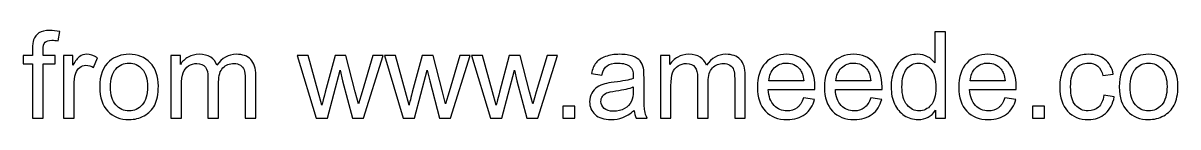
# Model space of a CAD drawing. Header units: millimetres. Extents: x -1378 to 3334, y -1176 to 661.
# Drawn here: x 1414 to 2381, y -1176 to -1101 of the extents above; entities that cross this region are included whole.
import ezdxf

# ---------------------------------------------------------------- set-up
doc = ezdxf.new("R2010")
doc.units = ezdxf.units.MM
doc.header["$MEASUREMENT"] = 0
doc.layers.add('Layer 1', color=7, linetype='Continuous')

msp = doc.modelspace()

# ---------------------------------------------------------------- linework, layer by layer
at = {"layer": 'Layer 1', "color": 250}
for points, knots in [([(1421.8779, -1174.6824), (1421.8779, -1174.6824), (1421.8779, -1129.0932), (1421.8779, -1129.0932), (1421.8779, -1129.0932), (1421.8779, -1129.0932), (1413.9933, -1129.0932), (1413.9933, -1129.0932), (1413.9933, -1129.0932), (1413.9933, -1129.0932), (1413.9933, -1122.2195), (1413.9933, -1122.2195), (1413.9933, -1122.2195), (1413.9933, -1122.2195), (1421.8779, -1122.2195), (1421.8779, -1122.2195), (1421.8779, -1122.2195), (1421.8779, -1122.2195), (1421.8779, -1116.6598), (1421.8779, -1116.6598), (1421.8779, -1116.6598), (1421.8779, -1113.1387), (1422.1811, -1110.5274), (1422.8045, -1108.8258), (1422.8045, -1108.8258), (1423.6637, -1106.5345), (1425.1463, -1104.6645), (1427.3027, -1103.2324), (1427.3027, -1103.2324), (1429.4424, -1101.8004), (1432.458, -1101.0928), (1436.333, -1101.0928), (1436.333, -1101.0928), (1438.8432, -1101.0928), (1441.6062, -1101.3961), (1444.6387, -1101.9857), (1444.6387, -1101.9857), (1444.6387, -1101.9857), (1443.3078, -1109.7692), (1443.3078, -1109.7692), (1443.3078, -1109.7692), (1441.4546, -1109.4491), (1439.7193, -1109.2807), (1438.0682, -1109.2807), (1438.0682, -1109.2807), (1435.3727, -1109.2807), (1433.4689, -1109.8535), (1432.3401, -1110.9991), (1432.3401, -1110.9991), (1431.2282, -1112.1447), (1430.6722, -1114.2844), (1430.6722, -1117.418), (1430.6722, -1117.418), (1430.6722, -1117.418), (1430.6722, -1122.2195), (1430.6722, -1122.2195), (1430.6722, -1122.2195), (1430.6722, -1122.2195), (1440.8818, -1122.2195), (1440.8818, -1122.2195), (1440.8818, -1122.2195), (1440.8818, -1122.2195), (1440.8818, -1129.0932), (1440.8818, -1129.0932), (1440.8818, -1129.0932), (1440.8818, -1129.0932), (1430.7733, -1129.0932), (1430.7733, -1129.0932), (1430.7733, -1129.0932), (1430.7733, -1129.0932), (1430.7733, -1174.6824), (1430.7733, -1174.6824), (1430.7733, -1174.6824), (1430.7733, -1174.6824), (1421.8779, -1174.6824), (1421.8779, -1174.6824)], [0, 0, 0, 0, 0.05, 0.05, 0.05, 0.05, 0.1, 0.1, 0.1, 0.1, 0.15, 0.15, 0.15, 0.15, 0.2, 0.2, 0.2, 0.2, 0.25, 0.25, 0.25, 0.25, 0.3, 0.3, 0.3, 0.3, 0.35, 0.35, 0.35, 0.35, 0.4, 0.4, 0.4, 0.4, 0.45, 0.45, 0.45, 0.45, 0.5, 0.5, 0.5, 0.5, 0.55, 0.55, 0.55, 0.55, 0.6, 0.6, 0.6, 0.6, 0.65, 0.65, 0.65, 0.65, 0.7, 0.7, 0.7, 0.7, 0.75, 0.75, 0.75, 0.75, 0.8, 0.8, 0.8, 0.8, 0.85, 0.85, 0.85, 0.85, 0.9, 0.9, 0.9, 0.9, 1, 1, 1, 1]), ([(2178.2435, -1174.6824), (2178.2435, -1174.6824), (2178.2435, -1168.0277), (2178.2435, -1168.0277), (2178.2435, -1168.0277), (2174.9246, -1173.1998), (2170.0388, -1175.7943), (2163.5863, -1175.7943), (2163.5863, -1175.7943), (2159.4081, -1175.7943), (2155.5669, -1174.6487), (2152.0795, -1172.3406), (2152.0795, -1172.3406), (2148.5752, -1170.0494), (2145.8628, -1166.8315), (2143.9253, -1162.7207), (2143.9253, -1162.7207), (2142.0047, -1158.5931), (2141.0444, -1153.859), (2141.0444, -1148.5015), (2141.0444, -1148.5015), (2141.0444, -1143.2788), (2141.9205, -1138.5447), (2143.6557, -1134.2823), (2143.6557, -1134.2823), (2145.4079, -1130.0367), (2148.0192, -1126.7683), (2151.5066, -1124.5107), (2151.5066, -1124.5107), (2154.9772, -1122.2363), (2158.8858, -1121.1076), (2163.1819, -1121.1076), (2163.1819, -1121.1076), (2166.3492, -1121.1076), (2169.1628, -1121.7815), (2171.6225, -1123.1124), (2171.6225, -1123.1124), (2174.0822, -1124.4434), (2176.0871, -1126.1955), (2177.637, -1128.3351), (2177.637, -1128.3351), (2177.637, -1128.3351), (2177.637, -1102.3058), (2177.637, -1102.3058), (2177.637, -1102.3058), (2177.637, -1102.3058), (2186.5325, -1102.3058), (2186.5325, -1102.3058), (2186.5325, -1102.3058), (2186.5325, -1102.3058), (2186.5325, -1174.6824), (2186.5325, -1174.6824), (2186.5325, -1174.6824), (2186.5325, -1174.6824), (2178.2435, -1174.6824), (2178.2435, -1174.6824)], [0, 0, 0, 0, 0.06666667, 0.06666667, 0.06666667, 0.06666667, 0.13333333, 0.13333333, 0.13333333, 0.13333333, 0.2, 0.2, 0.2, 0.2, 0.26666667, 0.26666667, 0.26666667, 0.26666667, 0.33333333, 0.33333333, 0.33333333, 0.33333333, 0.4, 0.4, 0.4, 0.4, 0.46666667, 0.46666667, 0.46666667, 0.46666667, 0.53333333, 0.53333333, 0.53333333, 0.53333333, 0.6, 0.6, 0.6, 0.6, 0.66666667, 0.66666667, 0.66666667, 0.66666667, 0.73333333, 0.73333333, 0.73333333, 0.73333333, 0.8, 0.8, 0.8, 0.8, 0.86666667, 0.86666667, 0.86666667, 0.86666667, 1, 1, 1, 1]), ([(1447.7387, -1174.6824), (1447.7387, -1174.6824), (1447.7387, -1122.2195), (1447.7387, -1122.2195), (1447.7387, -1122.2195), (1447.7387, -1122.2195), (1455.7244, -1122.2195), (1455.7244, -1122.2195), (1455.7244, -1122.2195), (1455.7244, -1122.2195), (1455.7244, -1130.2557), (1455.7244, -1130.2557), (1455.7244, -1130.2557), (1457.7629, -1126.5324), (1459.6498, -1124.0727), (1461.3851, -1122.8934), (1461.3851, -1122.8934), (1463.1204, -1121.6972), (1465.0242, -1121.1076), (1467.0964, -1121.1076), (1467.0964, -1121.1076), (1470.0952, -1121.1076), (1473.1446, -1122.051), (1476.2446, -1123.9211), (1476.2446, -1123.9211), (1476.2446, -1123.9211), (1473.0772, -1132.1258), (1473.0772, -1132.1258), (1473.0772, -1132.1258), (1470.9208, -1130.9128), (1468.7643, -1130.3063), (1466.6078, -1130.3063), (1466.6078, -1130.3063), (1464.6704, -1130.3063), (1462.9351, -1130.8959), (1461.402, -1132.0584), (1461.402, -1132.0584), (1459.8689, -1133.2209), (1458.7738, -1134.8382), (1458.1167, -1136.9105), (1458.1167, -1136.9105), (1457.1227, -1140.0609), (1456.6341, -1143.5146), (1456.6341, -1147.2716), (1456.6341, -1147.2716), (1456.6341, -1147.2716), (1456.6341, -1174.6824), (1456.6341, -1174.6824), (1456.6341, -1174.6824), (1456.6341, -1174.6824), (1447.7387, -1174.6824), (1447.7387, -1174.6824)], [0, 0, 0, 0, 0.07142857, 0.07142857, 0.07142857, 0.07142857, 0.14285714, 0.14285714, 0.14285714, 0.14285714, 0.21428571, 0.21428571, 0.21428571, 0.21428571, 0.28571429, 0.28571429, 0.28571429, 0.28571429, 0.35714286, 0.35714286, 0.35714286, 0.35714286, 0.42857143, 0.42857143, 0.42857143, 0.42857143, 0.5, 0.5, 0.5, 0.5, 0.57142857, 0.57142857, 0.57142857, 0.57142857, 0.64285714, 0.64285714, 0.64285714, 0.64285714, 0.71428571, 0.71428571, 0.71428571, 0.71428571, 0.78571429, 0.78571429, 0.78571429, 0.78571429, 0.85714286, 0.85714286, 0.85714286, 0.85714286, 1, 1, 1, 1]), ([(1478.1652, -1148.4509), (1478.1652, -1138.7637), (1480.8608, -1131.5867), (1486.2688, -1126.9199), (1486.2688, -1126.9199), (1490.7671, -1123.045), (1496.2762, -1121.1076), (1502.7624, -1121.1076), (1502.7624, -1121.1076), (1509.9563, -1121.1076), (1515.8529, -1123.4662), (1520.4354, -1128.1835), (1520.4354, -1128.1835), (1525.0011, -1132.8839), (1527.2923, -1139.4039), (1527.2923, -1147.7097), (1527.2923, -1147.7097), (1527.2923, -1154.4486), (1526.2815, -1159.7387), (1524.2598, -1163.5968), (1524.2598, -1163.5968), (1522.2381, -1167.4549), (1519.2898, -1170.4537), (1515.4149, -1172.5933), (1515.4149, -1172.5933), (1511.5568, -1174.7329), (1507.3281, -1175.7943), (1502.7624, -1175.7943), (1502.7624, -1175.7943), (1495.417, -1175.7943), (1489.4867, -1173.4525), (1484.9547, -1168.7521), (1484.9547, -1168.7521), (1480.4227, -1164.0517), (1478.1652, -1157.279), (1478.1652, -1148.4509)], [0, 0, 0, 0, 0.1, 0.1, 0.1, 0.1, 0.2, 0.2, 0.2, 0.2, 0.3, 0.3, 0.3, 0.3, 0.4, 0.4, 0.4, 0.4, 0.5, 0.5, 0.5, 0.5, 0.6, 0.6, 0.6, 0.6, 0.7, 0.7, 0.7, 0.7, 0.8, 0.8, 0.8, 0.8, 1, 1, 1, 1]), ([(1537.7209, -1174.6824), (1537.7209, -1174.6824), (1537.7209, -1122.2195), (1537.7209, -1122.2195), (1537.7209, -1122.2195), (1537.7209, -1122.2195), (1545.7066, -1122.2195), (1545.7066, -1122.2195), (1545.7066, -1122.2195), (1545.7066, -1122.2195), (1545.7066, -1129.6324), (1545.7066, -1129.6324), (1545.7066, -1129.6324), (1547.3408, -1127.0716), (1549.5309, -1124.9993), (1552.2602, -1123.4494), (1552.2602, -1123.4494), (1554.9895, -1121.8825), (1558.0894, -1121.1076), (1561.5768, -1121.1076), (1561.5768, -1121.1076), (1565.4518, -1121.1076), (1568.6359, -1121.9162), (1571.1125, -1123.5167), (1571.1125, -1123.5167), (1573.5891, -1125.1341), (1575.3412, -1127.3748), (1576.352, -1130.2726), (1576.352, -1130.2726), (1580.5302, -1124.1569), (1585.9382, -1121.1076), (1592.6098, -1121.1076), (1592.6098, -1121.1076), (1597.8325, -1121.1076), (1601.8591, -1122.5396), (1604.6557, -1125.4205), (1604.6557, -1125.4205), (1607.4693, -1128.3014), (1608.8844, -1132.7323), (1608.8844, -1138.7131), (1608.8844, -1138.7131), (1608.8844, -1138.7131), (1608.8844, -1174.6824), (1608.8844, -1174.6824), (1608.8844, -1174.6824), (1608.8844, -1174.6824), (1599.989, -1174.6824), (1599.989, -1174.6824), (1599.989, -1174.6824), (1599.989, -1174.6824), (1599.989, -1141.6614), (1599.989, -1141.6614), (1599.989, -1141.6614), (1599.989, -1138.1235), (1599.6857, -1135.5627), (1599.1129, -1133.9958), (1599.1129, -1133.9958), (1598.5401, -1132.429), (1597.4956, -1131.1823), (1595.9625, -1130.222), (1595.9625, -1130.222), (1594.4462, -1129.2617), (1592.6604, -1128.79), (1590.6218, -1128.79), (1590.6218, -1128.79), (1586.9154, -1128.79), (1583.8492, -1130.0199), (1581.4063, -1132.4627), (1581.4063, -1132.4627), (1578.9634, -1134.9225), (1577.7504, -1138.8479), (1577.7504, -1144.2391), (1577.7504, -1144.2391), (1577.7504, -1144.2391), (1577.7504, -1174.6824), (1577.7504, -1174.6824), (1577.7504, -1174.6824), (1577.7504, -1174.6824), (1568.8549, -1174.6824), (1568.8549, -1174.6824), (1568.8549, -1174.6824), (1568.8549, -1174.6824), (1568.8549, -1140.6337), (1568.8549, -1140.6337), (1568.8549, -1140.6337), (1568.8549, -1136.6914), (1568.1305, -1133.7263), (1566.6816, -1131.7551), (1566.6816, -1131.7551), (1565.2327, -1129.784), (1562.8573, -1128.79), (1559.572, -1128.79), (1559.572, -1128.79), (1557.0786, -1128.79), (1554.7705, -1129.447), (1552.6477, -1130.7611), (1552.6477, -1130.7611), (1550.5249, -1132.0752), (1548.9918, -1133.9958), (1548.0315, -1136.5398), (1548.0315, -1136.5398), (1547.0881, -1139.0669), (1546.6163, -1142.7228), (1546.6163, -1147.4906), (1546.6163, -1147.4906), (1546.6163, -1147.4906), (1546.6163, -1174.6824), (1546.6163, -1174.6824), (1546.6163, -1174.6824), (1546.6163, -1174.6824), (1537.7209, -1174.6824), (1537.7209, -1174.6824)], [0, 0, 0, 0, 0.03448276, 0.03448276, 0.03448276, 0.03448276, 0.06896552, 0.06896552, 0.06896552, 0.06896552, 0.10344828, 0.10344828, 0.10344828, 0.10344828, 0.13793103, 0.13793103, 0.13793103, 0.13793103, 0.17241379, 0.17241379, 0.17241379, 0.17241379, 0.20689655, 0.20689655, 0.20689655, 0.20689655, 0.24137931, 0.24137931, 0.24137931, 0.24137931, 0.27586207, 0.27586207, 0.27586207, 0.27586207, 0.31034483, 0.31034483, 0.31034483, 0.31034483, 0.34482759, 0.34482759, 0.34482759, 0.34482759, 0.37931034, 0.37931034, 0.37931034, 0.37931034, 0.4137931, 0.4137931, 0.4137931, 0.4137931, 0.44827586, 0.44827586, 0.44827586, 0.44827586, 0.48275862, 0.48275862, 0.48275862, 0.48275862, 0.51724138, 0.51724138, 0.51724138, 0.51724138, 0.55172414, 0.55172414, 0.55172414, 0.55172414, 0.5862069, 0.5862069, 0.5862069, 0.5862069, 0.62068966, 0.62068966, 0.62068966, 0.62068966, 0.65517241, 0.65517241, 0.65517241, 0.65517241, 0.68965517, 0.68965517, 0.68965517, 0.68965517, 0.72413793, 0.72413793, 0.72413793, 0.72413793, 0.75862069, 0.75862069, 0.75862069, 0.75862069, 0.79310345, 0.79310345, 0.79310345, 0.79310345, 0.82758621, 0.82758621, 0.82758621, 0.82758621, 0.86206897, 0.86206897, 0.86206897, 0.86206897, 0.89655172, 0.89655172, 0.89655172, 0.89655172, 0.93103448, 0.93103448, 0.93103448, 0.93103448, 1, 1, 1, 1]), ([(1925.7847, -1168.1119), (1922.4826, -1170.9254), (1919.2984, -1172.8966), (1916.249, -1174.059), (1916.249, -1174.059), (1913.1996, -1175.2215), (1909.9312, -1175.7943), (1906.427, -1175.7943), (1906.427, -1175.7943), (1900.6651, -1175.7943), (1896.2343, -1174.396), (1893.1343, -1171.5825), (1893.1343, -1171.5825), (1890.0344, -1168.7858), (1888.4844, -1165.1973), (1888.4844, -1160.8338), (1888.4844, -1160.8338), (1888.4844, -1158.273), (1889.0741, -1155.9312), (1890.2366, -1153.8084), (1890.2366, -1153.8084), (1891.4159, -1151.6857), (1892.949, -1150.0009), (1894.8359, -1148.7205), (1894.8359, -1148.7205), (1896.7397, -1147.4401), (1898.8625, -1146.4629), (1901.238, -1145.8059), (1901.238, -1145.8059), (1902.9901, -1145.351), (1905.6351, -1144.913), (1909.1562, -1144.475), (1909.1562, -1144.475), (1916.3333, -1143.6326), (1921.6402, -1142.6049), (1925.0265, -1141.4256), (1925.0265, -1141.4256), (1925.0602, -1140.2126), (1925.0771, -1139.4376), (1925.0771, -1139.1175), (1925.0771, -1139.1175), (1925.0771, -1135.5121), (1924.2347, -1132.9682), (1922.55, -1131.4856), (1922.55, -1131.4856), (1920.2756, -1129.4807), (1916.8892, -1128.4867), (1912.4078, -1128.4867), (1912.4078, -1128.4867), (1908.2128, -1128.4867), (1905.1129, -1129.228), (1903.1249, -1130.6938), (1903.1249, -1130.6938), (1901.12, -1132.1595), (1899.6543, -1134.754), (1898.694, -1138.4941), (1898.694, -1138.4941), (1898.694, -1138.4941), (1890.0007, -1137.2811), (1890.0007, -1137.2811), (1890.0007, -1137.2811), (1890.7925, -1133.5578), (1892.0898, -1130.5421), (1893.9093, -1128.2509), (1893.9093, -1128.2509), (1895.7288, -1125.9596), (1898.357, -1124.2075), (1901.7939, -1122.9608), (1901.7939, -1122.9608), (1905.2139, -1121.7309), (1909.2068, -1121.1076), (1913.7219, -1121.1076), (1913.7219, -1121.1076), (1918.2033, -1121.1076), (1921.8592, -1121.6298), (1924.6727, -1122.6912), (1924.6727, -1122.6912), (1927.4694, -1123.7526), (1929.5416, -1125.0667), (1930.8557, -1126.6672), (1930.8557, -1126.6672), (1932.1698, -1128.2677), (1933.0964, -1130.2894), (1933.6356, -1132.7323), (1933.6356, -1132.7323), (1933.922, -1134.2486), (1934.0736, -1136.9778), (1934.0736, -1140.9033), (1934.0736, -1140.9033), (1934.0736, -1140.9033), (1934.0736, -1152.6965), (1934.0736, -1152.6965), (1934.0736, -1152.6965), (1934.0736, -1160.9349), (1934.2589, -1166.1408), (1934.6296, -1168.3478), (1934.6296, -1168.3478), (1934.9834, -1170.5548), (1935.7246, -1172.6607), (1936.8029, -1174.6824), (1936.8029, -1174.6824), (1936.8029, -1174.6824), (1927.5031, -1174.6824), (1927.5031, -1174.6824), (1927.5031, -1174.6824), (1926.6102, -1172.8123), (1926.0374, -1170.6222), (1925.7847, -1168.1119)], [0, 0, 0, 0, 0.03571429, 0.03571429, 0.03571429, 0.03571429, 0.07142857, 0.07142857, 0.07142857, 0.07142857, 0.10714286, 0.10714286, 0.10714286, 0.10714286, 0.14285714, 0.14285714, 0.14285714, 0.14285714, 0.17857143, 0.17857143, 0.17857143, 0.17857143, 0.21428571, 0.21428571, 0.21428571, 0.21428571, 0.25, 0.25, 0.25, 0.25, 0.28571429, 0.28571429, 0.28571429, 0.28571429, 0.32142857, 0.32142857, 0.32142857, 0.32142857, 0.35714286, 0.35714286, 0.35714286, 0.35714286, 0.39285714, 0.39285714, 0.39285714, 0.39285714, 0.42857143, 0.42857143, 0.42857143, 0.42857143, 0.46428571, 0.46428571, 0.46428571, 0.46428571, 0.5, 0.5, 0.5, 0.5, 0.53571429, 0.53571429, 0.53571429, 0.53571429, 0.57142857, 0.57142857, 0.57142857, 0.57142857, 0.60714286, 0.60714286, 0.60714286, 0.60714286, 0.64285714, 0.64285714, 0.64285714, 0.64285714, 0.67857143, 0.67857143, 0.67857143, 0.67857143, 0.71428571, 0.71428571, 0.71428571, 0.71428571, 0.75, 0.75, 0.75, 0.75, 0.78571429, 0.78571429, 0.78571429, 0.78571429, 0.82142857, 0.82142857, 0.82142857, 0.82142857, 0.85714286, 0.85714286, 0.85714286, 0.85714286, 0.89285714, 0.89285714, 0.89285714, 0.89285714, 0.92857143, 0.92857143, 0.92857143, 0.92857143, 1, 1, 1, 1]), ([(1947.7369, -1174.6824), (1947.7369, -1174.6824), (1947.7369, -1122.2195), (1947.7369, -1122.2195), (1947.7369, -1122.2195), (1947.7369, -1122.2195), (1955.7226, -1122.2195), (1955.7226, -1122.2195), (1955.7226, -1122.2195), (1955.7226, -1122.2195), (1955.7226, -1129.6324), (1955.7226, -1129.6324), (1955.7226, -1129.6324), (1957.3568, -1127.0716), (1959.5469, -1124.9993), (1962.2762, -1123.4494), (1962.2762, -1123.4494), (1965.0055, -1121.8825), (1968.1054, -1121.1076), (1971.5928, -1121.1076), (1971.5928, -1121.1076), (1975.4678, -1121.1076), (1978.6519, -1121.9162), (1981.1285, -1123.5167), (1981.1285, -1123.5167), (1983.6051, -1125.1341), (1985.3572, -1127.3748), (1986.368, -1130.2726), (1986.368, -1130.2726), (1990.5462, -1124.1569), (1995.9542, -1121.1076), (2002.6258, -1121.1076), (2002.6258, -1121.1076), (2007.8485, -1121.1076), (2011.8751, -1122.5396), (2014.6717, -1125.4205), (2014.6717, -1125.4205), (2017.4853, -1128.3014), (2018.9004, -1132.7323), (2018.9004, -1138.7131), (2018.9004, -1138.7131), (2018.9004, -1138.7131), (2018.9004, -1174.6824), (2018.9004, -1174.6824), (2018.9004, -1174.6824), (2018.9004, -1174.6824), (2010.005, -1174.6824), (2010.005, -1174.6824), (2010.005, -1174.6824), (2010.005, -1174.6824), (2010.005, -1141.6614), (2010.005, -1141.6614), (2010.005, -1141.6614), (2010.005, -1138.1235), (2009.7017, -1135.5627), (2009.1289, -1133.9958), (2009.1289, -1133.9958), (2008.5561, -1132.429), (2007.5116, -1131.1823), (2005.9785, -1130.222), (2005.9785, -1130.222), (2004.4622, -1129.2617), (2002.6764, -1128.79), (2000.6378, -1128.79), (2000.6378, -1128.79), (1996.9314, -1128.79), (1993.8652, -1130.0199), (1991.4223, -1132.4627), (1991.4223, -1132.4627), (1988.9794, -1134.9225), (1987.7664, -1138.8479), (1987.7664, -1144.2391), (1987.7664, -1144.2391), (1987.7664, -1144.2391), (1987.7664, -1174.6824), (1987.7664, -1174.6824), (1987.7664, -1174.6824), (1987.7664, -1174.6824), (1978.8709, -1174.6824), (1978.8709, -1174.6824), (1978.8709, -1174.6824), (1978.8709, -1174.6824), (1978.8709, -1140.6337), (1978.8709, -1140.6337), (1978.8709, -1140.6337), (1978.8709, -1136.6914), (1978.1465, -1133.7263), (1976.6976, -1131.7551), (1976.6976, -1131.7551), (1975.2487, -1129.784), (1972.8733, -1128.79), (1969.588, -1128.79), (1969.588, -1128.79), (1967.0946, -1128.79), (1964.7865, -1129.447), (1962.6637, -1130.7611), (1962.6637, -1130.7611), (1960.5409, -1132.0752), (1959.0078, -1133.9958), (1958.0475, -1136.5398), (1958.0475, -1136.5398), (1957.1041, -1139.0669), (1956.6323, -1142.7228), (1956.6323, -1147.4906), (1956.6323, -1147.4906), (1956.6323, -1147.4906), (1956.6323, -1174.6824), (1956.6323, -1174.6824), (1956.6323, -1174.6824), (1956.6323, -1174.6824), (1947.7369, -1174.6824), (1947.7369, -1174.6824)], [0, 0, 0, 0, 0.03448276, 0.03448276, 0.03448276, 0.03448276, 0.06896552, 0.06896552, 0.06896552, 0.06896552, 0.10344828, 0.10344828, 0.10344828, 0.10344828, 0.13793103, 0.13793103, 0.13793103, 0.13793103, 0.17241379, 0.17241379, 0.17241379, 0.17241379, 0.20689655, 0.20689655, 0.20689655, 0.20689655, 0.24137931, 0.24137931, 0.24137931, 0.24137931, 0.27586207, 0.27586207, 0.27586207, 0.27586207, 0.31034483, 0.31034483, 0.31034483, 0.31034483, 0.34482759, 0.34482759, 0.34482759, 0.34482759, 0.37931034, 0.37931034, 0.37931034, 0.37931034, 0.4137931, 0.4137931, 0.4137931, 0.4137931, 0.44827586, 0.44827586, 0.44827586, 0.44827586, 0.48275862, 0.48275862, 0.48275862, 0.48275862, 0.51724138, 0.51724138, 0.51724138, 0.51724138, 0.55172414, 0.55172414, 0.55172414, 0.55172414, 0.5862069, 0.5862069, 0.5862069, 0.5862069, 0.62068966, 0.62068966, 0.62068966, 0.62068966, 0.65517241, 0.65517241, 0.65517241, 0.65517241, 0.68965517, 0.68965517, 0.68965517, 0.68965517, 0.72413793, 0.72413793, 0.72413793, 0.72413793, 0.75862069, 0.75862069, 0.75862069, 0.75862069, 0.79310345, 0.79310345, 0.79310345, 0.79310345, 0.82758621, 0.82758621, 0.82758621, 0.82758621, 0.86206897, 0.86206897, 0.86206897, 0.86206897, 0.89655172, 0.89655172, 0.89655172, 0.89655172, 0.93103448, 0.93103448, 0.93103448, 0.93103448, 1, 1, 1, 1]), ([(2067.7243, -1157.7002), (2067.7243, -1157.7002), (2076.923, -1158.9132), (2076.923, -1158.9132), (2076.923, -1158.9132), (2075.491, -1164.2538), (2072.8123, -1168.4152), (2068.9037, -1171.3635), (2068.9037, -1171.3635), (2064.995, -1174.3118), (2060.0082, -1175.7943), (2053.9263, -1175.7943), (2053.9263, -1175.7943), (2046.2775, -1175.7943), (2040.2125, -1173.4357), (2035.7311, -1168.7184), (2035.7311, -1168.7184), (2031.2496, -1164.018), (2029.0089, -1157.3969), (2029.0089, -1148.889), (2029.0089, -1148.889), (2029.0089, -1140.0946), (2031.2665, -1133.2546), (2035.7984, -1128.4025), (2035.7984, -1128.4025), (2040.3304, -1123.5336), (2046.2102, -1121.1076), (2053.4377, -1121.1076), (2053.4377, -1121.1076), (2060.4294, -1121.1076), (2066.1407, -1123.4831), (2070.5715, -1128.2509), (2070.5715, -1128.2509), (2075.0024, -1133.0187), (2077.2263, -1139.724), (2077.2263, -1148.3667), (2077.2263, -1148.3667), (2077.2263, -1148.889), (2077.2094, -1149.6808), (2077.1757, -1150.7254), (2077.1757, -1150.7254), (2077.1757, -1150.7254), (2038.1065, -1150.7254), (2038.1065, -1150.7254), (2038.1065, -1150.7254), (2038.4435, -1156.4703), (2040.0608, -1160.8844), (2042.9923, -1163.9337), (2042.9923, -1163.9337), (2045.9069, -1166.9831), (2049.5628, -1168.5162), (2053.9263, -1168.5162), (2053.9263, -1168.5162), (2057.1778, -1168.5162), (2059.9577, -1167.657), (2062.2489, -1165.9386), (2062.2489, -1165.9386), (2064.557, -1164.2201), (2066.3765, -1161.474), (2067.7243, -1157.7002)], [0, 0, 0, 0, 0.0625, 0.0625, 0.0625, 0.0625, 0.125, 0.125, 0.125, 0.125, 0.1875, 0.1875, 0.1875, 0.1875, 0.25, 0.25, 0.25, 0.25, 0.3125, 0.3125, 0.3125, 0.3125, 0.375, 0.375, 0.375, 0.375, 0.4375, 0.4375, 0.4375, 0.4375, 0.5, 0.5, 0.5, 0.5, 0.5625, 0.5625, 0.5625, 0.5625, 0.625, 0.625, 0.625, 0.625, 0.6875, 0.6875, 0.6875, 0.6875, 0.75, 0.75, 0.75, 0.75, 0.8125, 0.8125, 0.8125, 0.8125, 0.875, 0.875, 0.875, 0.875, 1, 1, 1, 1]), ([(2123.9442, -1157.7002), (2123.9442, -1157.7002), (2133.1429, -1158.9132), (2133.1429, -1158.9132), (2133.1429, -1158.9132), (2131.7109, -1164.2538), (2129.0322, -1168.4152), (2125.1236, -1171.3635), (2125.1236, -1171.3635), (2121.2149, -1174.3118), (2116.2281, -1175.7943), (2110.1462, -1175.7943), (2110.1462, -1175.7943), (2102.4974, -1175.7943), (2096.4324, -1173.4357), (2091.951, -1168.7184), (2091.951, -1168.7184), (2087.4695, -1164.018), (2085.2288, -1157.3969), (2085.2288, -1148.889), (2085.2288, -1148.889), (2085.2288, -1140.0946), (2087.4864, -1133.2546), (2092.0183, -1128.4025), (2092.0183, -1128.4025), (2096.5503, -1123.5336), (2102.4301, -1121.1076), (2109.6576, -1121.1076), (2109.6576, -1121.1076), (2116.6493, -1121.1076), (2122.3606, -1123.4831), (2126.7914, -1128.2509), (2126.7914, -1128.2509), (2131.2223, -1133.0187), (2133.4462, -1139.724), (2133.4462, -1148.3667), (2133.4462, -1148.3667), (2133.4462, -1148.889), (2133.4293, -1149.6808), (2133.3956, -1150.7254), (2133.3956, -1150.7254), (2133.3956, -1150.7254), (2094.3264, -1150.7254), (2094.3264, -1150.7254), (2094.3264, -1150.7254), (2094.6634, -1156.4703), (2096.2807, -1160.8844), (2099.2122, -1163.9337), (2099.2122, -1163.9337), (2102.1268, -1166.9831), (2105.7827, -1168.5162), (2110.1462, -1168.5162), (2110.1462, -1168.5162), (2113.3977, -1168.5162), (2116.1776, -1167.657), (2118.4688, -1165.9386), (2118.4688, -1165.9386), (2120.7769, -1164.2201), (2122.5964, -1161.474), (2123.9442, -1157.7002)], [0, 0, 0, 0, 0.0625, 0.0625, 0.0625, 0.0625, 0.125, 0.125, 0.125, 0.125, 0.1875, 0.1875, 0.1875, 0.1875, 0.25, 0.25, 0.25, 0.25, 0.3125, 0.3125, 0.3125, 0.3125, 0.375, 0.375, 0.375, 0.375, 0.4375, 0.4375, 0.4375, 0.4375, 0.5, 0.5, 0.5, 0.5, 0.5625, 0.5625, 0.5625, 0.5625, 0.625, 0.625, 0.625, 0.625, 0.6875, 0.6875, 0.6875, 0.6875, 0.75, 0.75, 0.75, 0.75, 0.8125, 0.8125, 0.8125, 0.8125, 0.875, 0.875, 0.875, 0.875, 1, 1, 1, 1]), ([(2236.384, -1157.7002), (2236.384, -1157.7002), (2245.5827, -1158.9132), (2245.5827, -1158.9132), (2245.5827, -1158.9132), (2244.1507, -1164.2538), (2241.472, -1168.4152), (2237.5634, -1171.3635), (2237.5634, -1171.3635), (2233.6547, -1174.3118), (2228.6679, -1175.7943), (2222.586, -1175.7943), (2222.586, -1175.7943), (2214.9372, -1175.7943), (2208.8722, -1173.4357), (2204.3908, -1168.7184), (2204.3908, -1168.7184), (2199.9093, -1164.018), (2197.6686, -1157.3969), (2197.6686, -1148.889), (2197.6686, -1148.889), (2197.6686, -1140.0946), (2199.9262, -1133.2546), (2204.4581, -1128.4025), (2204.4581, -1128.4025), (2208.9901, -1123.5336), (2214.8699, -1121.1076), (2222.0974, -1121.1076), (2222.0974, -1121.1076), (2229.0891, -1121.1076), (2234.8004, -1123.4831), (2239.2312, -1128.2509), (2239.2312, -1128.2509), (2243.6621, -1133.0187), (2245.886, -1139.724), (2245.886, -1148.3667), (2245.886, -1148.3667), (2245.886, -1148.889), (2245.8691, -1149.6808), (2245.8354, -1150.7254), (2245.8354, -1150.7254), (2245.8354, -1150.7254), (2206.7662, -1150.7254), (2206.7662, -1150.7254), (2206.7662, -1150.7254), (2207.1032, -1156.4703), (2208.7205, -1160.8844), (2211.652, -1163.9337), (2211.652, -1163.9337), (2214.5666, -1166.9831), (2218.2225, -1168.5162), (2222.586, -1168.5162), (2222.586, -1168.5162), (2225.8375, -1168.5162), (2228.6174, -1167.657), (2230.9086, -1165.9386), (2230.9086, -1165.9386), (2233.2167, -1164.2201), (2235.0362, -1161.474), (2236.384, -1157.7002)], [0, 0, 0, 0, 0.0625, 0.0625, 0.0625, 0.0625, 0.125, 0.125, 0.125, 0.125, 0.1875, 0.1875, 0.1875, 0.1875, 0.25, 0.25, 0.25, 0.25, 0.3125, 0.3125, 0.3125, 0.3125, 0.375, 0.375, 0.375, 0.375, 0.4375, 0.4375, 0.4375, 0.4375, 0.5, 0.5, 0.5, 0.5, 0.5625, 0.5625, 0.5625, 0.5625, 0.625, 0.625, 0.625, 0.625, 0.6875, 0.6875, 0.6875, 0.6875, 0.75, 0.75, 0.75, 0.75, 0.8125, 0.8125, 0.8125, 0.8125, 0.875, 0.875, 0.875, 0.875, 1, 1, 1, 1]), ([(2319.1724, -1155.4763), (2319.1724, -1155.4763), (2327.8656, -1156.6893), (2327.8656, -1156.6893), (2327.8656, -1156.6893), (2326.9053, -1162.6702), (2324.4793, -1167.3369), (2320.5539, -1170.7233), (2320.5539, -1170.7233), (2316.6284, -1174.1096), (2311.7932, -1175.7943), (2306.0819, -1175.7943), (2306.0819, -1175.7943), (2298.9217, -1175.7943), (2293.1599, -1173.4525), (2288.8133, -1168.769), (2288.8133, -1168.769), (2284.4498, -1164.0854), (2282.2765, -1157.3801), (2282.2765, -1148.6531), (2282.2765, -1148.6531), (2282.2765, -1142.9924), (2283.2199, -1138.0561), (2285.09, -1133.8105), (2285.09, -1133.8105), (2286.9601, -1129.5818), (2289.8073, -1126.3977), (2293.6485, -1124.2917), (2293.6485, -1124.2917), (2297.4729, -1122.169), (2301.6342, -1121.1076), (2306.1493, -1121.1076), (2306.1493, -1121.1076), (2311.8269, -1121.1076), (2316.4936, -1122.5396), (2320.099, -1125.4205), (2320.099, -1125.4205), (2323.7212, -1128.3014), (2326.0461, -1132.3953), (2327.057, -1137.6854), (2327.057, -1137.6854), (2327.057, -1137.6854), (2318.4648, -1138.9995), (2318.4648, -1138.9995), (2318.4648, -1138.9995), (2317.6392, -1135.4784), (2316.1904, -1132.8334), (2314.0844, -1131.0475), (2314.0844, -1131.0475), (2311.9954, -1129.2786), (2309.4682, -1128.3857), (2306.5031, -1128.3857), (2306.5031, -1128.3857), (2302.0217, -1128.3857), (2298.3826, -1129.9862), (2295.5691, -1133.1872), (2295.5691, -1133.1872), (2292.7724, -1136.405), (2291.3741, -1141.4593), (2291.3741, -1148.4004), (2291.3741, -1148.4004), (2291.3741, -1155.4426), (2292.7219, -1160.5474), (2295.4175, -1163.7316), (2295.4175, -1163.7316), (2298.1299, -1166.9157), (2301.651, -1168.5162), (2305.9808, -1168.5162), (2305.9808, -1168.5162), (2309.4851, -1168.5162), (2312.3997, -1167.4549), (2314.7246, -1165.3152), (2314.7246, -1165.3152), (2317.0664, -1163.1925), (2318.549, -1159.9072), (2319.1724, -1155.4763)], [0, 0, 0, 0, 0.05, 0.05, 0.05, 0.05, 0.1, 0.1, 0.1, 0.1, 0.15, 0.15, 0.15, 0.15, 0.2, 0.2, 0.2, 0.2, 0.25, 0.25, 0.25, 0.25, 0.3, 0.3, 0.3, 0.3, 0.35, 0.35, 0.35, 0.35, 0.4, 0.4, 0.4, 0.4, 0.45, 0.45, 0.45, 0.45, 0.5, 0.5, 0.5, 0.5, 0.55, 0.55, 0.55, 0.55, 0.6, 0.6, 0.6, 0.6, 0.65, 0.65, 0.65, 0.65, 0.7, 0.7, 0.7, 0.7, 0.75, 0.75, 0.75, 0.75, 0.8, 0.8, 0.8, 0.8, 0.85, 0.85, 0.85, 0.85, 0.9, 0.9, 0.9, 0.9, 1, 1, 1, 1]), ([(2332.1112, -1148.4509), (2332.1112, -1138.7637), (2334.8068, -1131.5867), (2340.2148, -1126.9199), (2340.2148, -1126.9199), (2344.7131, -1123.045), (2350.2222, -1121.1076), (2356.7084, -1121.1076), (2356.7084, -1121.1076), (2363.9023, -1121.1076), (2369.7989, -1123.4662), (2374.3814, -1128.1835), (2374.3814, -1128.1835), (2378.9471, -1132.8839), (2381.2383, -1139.4039), (2381.2383, -1147.7097), (2381.2383, -1147.7097), (2381.2383, -1154.4486), (2380.2275, -1159.7387), (2378.2058, -1163.5968), (2378.2058, -1163.5968), (2376.1841, -1167.4549), (2373.2358, -1170.4537), (2369.3609, -1172.5933), (2369.3609, -1172.5933), (2365.5028, -1174.7329), (2361.2741, -1175.7943), (2356.7084, -1175.7943), (2356.7084, -1175.7943), (2349.363, -1175.7943), (2343.4327, -1173.4525), (2338.9007, -1168.7521), (2338.9007, -1168.7521), (2334.3687, -1164.0517), (2332.1112, -1157.279), (2332.1112, -1148.4509)], [0, 0, 0, 0, 0.1, 0.1, 0.1, 0.1, 0.2, 0.2, 0.2, 0.2, 0.3, 0.3, 0.3, 0.3, 0.4, 0.4, 0.4, 0.4, 0.5, 0.5, 0.5, 0.5, 0.6, 0.6, 0.6, 0.6, 0.7, 0.7, 0.7, 0.7, 0.8, 0.8, 0.8, 0.8, 1, 1, 1, 1]), ([(1487.2628, -1148.4678), (1487.2628, -1155.1731), (1488.7285, -1160.1936), (1491.66, -1163.5126), (1491.66, -1163.5126), (1494.6083, -1166.8483), (1498.2979, -1168.5162), (1502.7624, -1168.5162), (1502.7624, -1168.5162), (1507.1765, -1168.5162), (1510.8492, -1166.8483), (1513.7975, -1163.4957), (1513.7975, -1163.4957), (1516.729, -1160.1431), (1518.1947, -1155.0383), (1518.1947, -1148.1814), (1518.1947, -1148.1814), (1518.1947, -1141.712), (1516.7121, -1136.8094), (1513.7638, -1133.4904), (1513.7638, -1133.4904), (1510.8155, -1130.1546), (1507.1428, -1128.4867), (1502.7624, -1128.4867), (1502.7624, -1128.4867), (1498.2979, -1128.4867), (1494.6083, -1130.1378), (1491.66, -1133.4567), (1491.66, -1133.4567), (1488.7285, -1136.7757), (1487.2628, -1141.7794), (1487.2628, -1148.4678)], [0, 0, 0, 0, 0.11111111, 0.11111111, 0.11111111, 0.11111111, 0.22222222, 0.22222222, 0.22222222, 0.22222222, 0.33333333, 0.33333333, 0.33333333, 0.33333333, 0.44444444, 0.44444444, 0.44444444, 0.44444444, 0.55555556, 0.55555556, 0.55555556, 0.55555556, 0.66666667, 0.66666667, 0.66666667, 0.66666667, 0.77777778, 0.77777778, 0.77777778, 0.77777778, 1, 1, 1, 1]), ([(1659.4436, -1174.6824), (1659.4436, -1174.6824), (1643.5902, -1122.2195), (1643.5902, -1122.2195), (1643.5902, -1122.2195), (1643.5902, -1122.2195), (1652.89, -1122.2195), (1652.89, -1122.2195), (1652.89, -1122.2195), (1652.89, -1122.2195), (1661.2632, -1152.4943), (1661.2632, -1152.4943), (1661.2632, -1152.4943), (1661.2632, -1152.4943), (1664.2283, -1163.7653), (1664.2283, -1163.7653), (1664.2283, -1163.7653), (1664.3462, -1163.2093), (1665.256, -1159.6039), (1666.9408, -1152.9492), (1666.9408, -1152.9492), (1666.9408, -1152.9492), (1675.2465, -1122.2195), (1675.2465, -1122.2195), (1675.2465, -1122.2195), (1675.2465, -1122.2195), (1684.361, -1122.2195), (1684.361, -1122.2195), (1684.361, -1122.2195), (1684.361, -1122.2195), (1692.2624, -1152.6797), (1692.2624, -1152.6797), (1692.2624, -1152.6797), (1692.2624, -1152.6797), (1694.8401, -1162.6702), (1694.8401, -1162.6702), (1694.8401, -1162.6702), (1694.8401, -1162.6702), (1697.8558, -1152.5449), (1697.8558, -1152.5449), (1697.8558, -1152.5449), (1697.8558, -1152.5449), (1706.9197, -1122.2195), (1706.9197, -1122.2195), (1706.9197, -1122.2195), (1706.9197, -1122.2195), (1715.5624, -1122.2195), (1715.5624, -1122.2195), (1715.5624, -1122.2195), (1715.5624, -1122.2195), (1699.1025, -1174.6824), (1699.1025, -1174.6824), (1699.1025, -1174.6824), (1699.1025, -1174.6824), (1689.9038, -1174.6824), (1689.9038, -1174.6824), (1689.9038, -1174.6824), (1689.9038, -1174.6824), (1681.5812, -1143.2956), (1681.5812, -1143.2956), (1681.5812, -1143.2956), (1681.5812, -1143.2956), (1679.4752, -1134.316), (1679.4752, -1134.316), (1679.4752, -1134.316), (1679.4752, -1134.316), (1668.8614, -1174.6824), (1668.8614, -1174.6824), (1668.8614, -1174.6824), (1668.8614, -1174.6824), (1659.4436, -1174.6824), (1659.4436, -1174.6824)], [0, 0, 0, 0, 0.05263158, 0.05263158, 0.05263158, 0.05263158, 0.10526316, 0.10526316, 0.10526316, 0.10526316, 0.15789474, 0.15789474, 0.15789474, 0.15789474, 0.21052632, 0.21052632, 0.21052632, 0.21052632, 0.26315789, 0.26315789, 0.26315789, 0.26315789, 0.31578947, 0.31578947, 0.31578947, 0.31578947, 0.36842105, 0.36842105, 0.36842105, 0.36842105, 0.42105263, 0.42105263, 0.42105263, 0.42105263, 0.47368421, 0.47368421, 0.47368421, 0.47368421, 0.52631579, 0.52631579, 0.52631579, 0.52631579, 0.57894737, 0.57894737, 0.57894737, 0.57894737, 0.63157895, 0.63157895, 0.63157895, 0.63157895, 0.68421053, 0.68421053, 0.68421053, 0.68421053, 0.73684211, 0.73684211, 0.73684211, 0.73684211, 0.78947368, 0.78947368, 0.78947368, 0.78947368, 0.84210526, 0.84210526, 0.84210526, 0.84210526, 0.89473684, 0.89473684, 0.89473684, 0.89473684, 1, 1, 1, 1]), ([(1732.4435, -1174.6824), (1732.4435, -1174.6824), (1716.5901, -1122.2195), (1716.5901, -1122.2195), (1716.5901, -1122.2195), (1716.5901, -1122.2195), (1725.8899, -1122.2195), (1725.8899, -1122.2195), (1725.8899, -1122.2195), (1725.8899, -1122.2195), (1734.2631, -1152.4943), (1734.2631, -1152.4943), (1734.2631, -1152.4943), (1734.2631, -1152.4943), (1737.2282, -1163.7653), (1737.2282, -1163.7653), (1737.2282, -1163.7653), (1737.3461, -1163.2093), (1738.2559, -1159.6039), (1739.9407, -1152.9492), (1739.9407, -1152.9492), (1739.9407, -1152.9492), (1748.2464, -1122.2195), (1748.2464, -1122.2195), (1748.2464, -1122.2195), (1748.2464, -1122.2195), (1757.3609, -1122.2195), (1757.3609, -1122.2195), (1757.3609, -1122.2195), (1757.3609, -1122.2195), (1765.2623, -1152.6797), (1765.2623, -1152.6797), (1765.2623, -1152.6797), (1765.2623, -1152.6797), (1767.84, -1162.6702), (1767.84, -1162.6702), (1767.84, -1162.6702), (1767.84, -1162.6702), (1770.8557, -1152.5449), (1770.8557, -1152.5449), (1770.8557, -1152.5449), (1770.8557, -1152.5449), (1779.9196, -1122.2195), (1779.9196, -1122.2195), (1779.9196, -1122.2195), (1779.9196, -1122.2195), (1788.5623, -1122.2195), (1788.5623, -1122.2195), (1788.5623, -1122.2195), (1788.5623, -1122.2195), (1772.1024, -1174.6824), (1772.1024, -1174.6824), (1772.1024, -1174.6824), (1772.1024, -1174.6824), (1762.9037, -1174.6824), (1762.9037, -1174.6824), (1762.9037, -1174.6824), (1762.9037, -1174.6824), (1754.5811, -1143.2956), (1754.5811, -1143.2956), (1754.5811, -1143.2956), (1754.5811, -1143.2956), (1752.4751, -1134.316), (1752.4751, -1134.316), (1752.4751, -1134.316), (1752.4751, -1134.316), (1741.8613, -1174.6824), (1741.8613, -1174.6824), (1741.8613, -1174.6824), (1741.8613, -1174.6824), (1732.4435, -1174.6824), (1732.4435, -1174.6824)], [0, 0, 0, 0, 0.05263158, 0.05263158, 0.05263158, 0.05263158, 0.10526316, 0.10526316, 0.10526316, 0.10526316, 0.15789474, 0.15789474, 0.15789474, 0.15789474, 0.21052632, 0.21052632, 0.21052632, 0.21052632, 0.26315789, 0.26315789, 0.26315789, 0.26315789, 0.31578947, 0.31578947, 0.31578947, 0.31578947, 0.36842105, 0.36842105, 0.36842105, 0.36842105, 0.42105263, 0.42105263, 0.42105263, 0.42105263, 0.47368421, 0.47368421, 0.47368421, 0.47368421, 0.52631579, 0.52631579, 0.52631579, 0.52631579, 0.57894737, 0.57894737, 0.57894737, 0.57894737, 0.63157895, 0.63157895, 0.63157895, 0.63157895, 0.68421053, 0.68421053, 0.68421053, 0.68421053, 0.73684211, 0.73684211, 0.73684211, 0.73684211, 0.78947368, 0.78947368, 0.78947368, 0.78947368, 0.84210526, 0.84210526, 0.84210526, 0.84210526, 0.89473684, 0.89473684, 0.89473684, 0.89473684, 1, 1, 1, 1]), ([(1805.4434, -1174.6824), (1805.4434, -1174.6824), (1789.59, -1122.2195), (1789.59, -1122.2195), (1789.59, -1122.2195), (1789.59, -1122.2195), (1798.8898, -1122.2195), (1798.8898, -1122.2195), (1798.8898, -1122.2195), (1798.8898, -1122.2195), (1807.263, -1152.4943), (1807.263, -1152.4943), (1807.263, -1152.4943), (1807.263, -1152.4943), (1810.2281, -1163.7653), (1810.2281, -1163.7653), (1810.2281, -1163.7653), (1810.346, -1163.2093), (1811.2558, -1159.6039), (1812.9406, -1152.9492), (1812.9406, -1152.9492), (1812.9406, -1152.9492), (1821.2463, -1122.2195), (1821.2463, -1122.2195), (1821.2463, -1122.2195), (1821.2463, -1122.2195), (1830.3608, -1122.2195), (1830.3608, -1122.2195), (1830.3608, -1122.2195), (1830.3608, -1122.2195), (1838.2622, -1152.6797), (1838.2622, -1152.6797), (1838.2622, -1152.6797), (1838.2622, -1152.6797), (1840.8399, -1162.6702), (1840.8399, -1162.6702), (1840.8399, -1162.6702), (1840.8399, -1162.6702), (1843.8556, -1152.5449), (1843.8556, -1152.5449), (1843.8556, -1152.5449), (1843.8556, -1152.5449), (1852.9195, -1122.2195), (1852.9195, -1122.2195), (1852.9195, -1122.2195), (1852.9195, -1122.2195), (1861.5622, -1122.2195), (1861.5622, -1122.2195), (1861.5622, -1122.2195), (1861.5622, -1122.2195), (1845.1023, -1174.6824), (1845.1023, -1174.6824), (1845.1023, -1174.6824), (1845.1023, -1174.6824), (1835.9036, -1174.6824), (1835.9036, -1174.6824), (1835.9036, -1174.6824), (1835.9036, -1174.6824), (1827.581, -1143.2956), (1827.581, -1143.2956), (1827.581, -1143.2956), (1827.581, -1143.2956), (1825.475, -1134.316), (1825.475, -1134.316), (1825.475, -1134.316), (1825.475, -1134.316), (1814.8612, -1174.6824), (1814.8612, -1174.6824), (1814.8612, -1174.6824), (1814.8612, -1174.6824), (1805.4434, -1174.6824), (1805.4434, -1174.6824)], [0, 0, 0, 0, 0.05263158, 0.05263158, 0.05263158, 0.05263158, 0.10526316, 0.10526316, 0.10526316, 0.10526316, 0.15789474, 0.15789474, 0.15789474, 0.15789474, 0.21052632, 0.21052632, 0.21052632, 0.21052632, 0.26315789, 0.26315789, 0.26315789, 0.26315789, 0.31578947, 0.31578947, 0.31578947, 0.31578947, 0.36842105, 0.36842105, 0.36842105, 0.36842105, 0.42105263, 0.42105263, 0.42105263, 0.42105263, 0.47368421, 0.47368421, 0.47368421, 0.47368421, 0.52631579, 0.52631579, 0.52631579, 0.52631579, 0.57894737, 0.57894737, 0.57894737, 0.57894737, 0.63157895, 0.63157895, 0.63157895, 0.63157895, 0.68421053, 0.68421053, 0.68421053, 0.68421053, 0.73684211, 0.73684211, 0.73684211, 0.73684211, 0.78947368, 0.78947368, 0.78947368, 0.78947368, 0.84210526, 0.84210526, 0.84210526, 0.84210526, 0.89473684, 0.89473684, 0.89473684, 0.89473684, 1, 1, 1, 1]), ([(2038.612, -1143.4473), (2038.612, -1143.4473), (2067.8254, -1143.4473), (2067.8254, -1143.4473), (2067.8254, -1143.4473), (2067.4379, -1139.0332), (2066.3091, -1135.7311), (2064.4728, -1133.5241), (2064.4728, -1133.5241), (2061.6593, -1130.1041), (2057.9865, -1128.3857), (2053.4883, -1128.3857), (2053.4883, -1128.3857), (2049.4112, -1128.3857), (2045.9911, -1129.7503), (2043.2113, -1132.4796), (2043.2113, -1132.4796), (2040.4483, -1135.2089), (2038.9152, -1138.8648), (2038.612, -1143.4473)], [0, 0, 0, 0, 0.16666667, 0.16666667, 0.16666667, 0.16666667, 0.33333333, 0.33333333, 0.33333333, 0.33333333, 0.5, 0.5, 0.5, 0.5, 0.66666667, 0.66666667, 0.66666667, 0.66666667, 1, 1, 1, 1]), ([(2094.8319, -1143.4473), (2094.8319, -1143.4473), (2124.0453, -1143.4473), (2124.0453, -1143.4473), (2124.0453, -1143.4473), (2123.6578, -1139.0332), (2122.529, -1135.7311), (2120.6927, -1133.5241), (2120.6927, -1133.5241), (2117.8792, -1130.1041), (2114.2064, -1128.3857), (2109.7082, -1128.3857), (2109.7082, -1128.3857), (2105.6311, -1128.3857), (2102.211, -1129.7503), (2099.4312, -1132.4796), (2099.4312, -1132.4796), (2096.6682, -1135.2089), (2095.1351, -1138.8648), (2094.8319, -1143.4473)], [0, 0, 0, 0, 0.16666667, 0.16666667, 0.16666667, 0.16666667, 0.33333333, 0.33333333, 0.33333333, 0.33333333, 0.5, 0.5, 0.5, 0.5, 0.66666667, 0.66666667, 0.66666667, 0.66666667, 1, 1, 1, 1]), ([(2150.142, -1148.5183), (2150.142, -1155.2236), (2151.5572, -1160.2273), (2154.4044, -1163.5462), (2154.4044, -1163.5462), (2157.2348, -1166.8652), (2160.5874, -1168.5162), (2164.4455, -1168.5162), (2164.4455, -1168.5162), (2168.3372, -1168.5162), (2171.6393, -1166.9326), (2174.3686, -1163.7653), (2174.3686, -1163.7653), (2177.0811, -1160.5979), (2178.4457, -1155.7627), (2178.4457, -1149.2596), (2178.4457, -1149.2596), (2178.4457, -1142.1163), (2177.0642, -1136.8599), (2174.2844, -1133.5073), (2174.2844, -1133.5073), (2171.5214, -1130.1546), (2168.1014, -1128.4867), (2164.0411, -1128.4867), (2164.0411, -1128.4867), (2160.082, -1128.4867), (2156.7799, -1130.0872), (2154.118, -1133.3051), (2154.118, -1133.3051), (2151.473, -1136.523), (2150.142, -1141.594), (2150.142, -1148.5183)], [0, 0, 0, 0, 0.11111111, 0.11111111, 0.11111111, 0.11111111, 0.22222222, 0.22222222, 0.22222222, 0.22222222, 0.33333333, 0.33333333, 0.33333333, 0.33333333, 0.44444444, 0.44444444, 0.44444444, 0.44444444, 0.55555556, 0.55555556, 0.55555556, 0.55555556, 0.66666667, 0.66666667, 0.66666667, 0.66666667, 0.77777778, 0.77777778, 0.77777778, 0.77777778, 1, 1, 1, 1]), ([(2207.2717, -1143.4473), (2207.2717, -1143.4473), (2236.4851, -1143.4473), (2236.4851, -1143.4473), (2236.4851, -1143.4473), (2236.0976, -1139.0332), (2234.9688, -1135.7311), (2233.1325, -1133.5241), (2233.1325, -1133.5241), (2230.319, -1130.1041), (2226.6462, -1128.3857), (2222.148, -1128.3857), (2222.148, -1128.3857), (2218.0709, -1128.3857), (2214.6508, -1129.7503), (2211.871, -1132.4796), (2211.871, -1132.4796), (2209.108, -1135.2089), (2207.5749, -1138.8648), (2207.2717, -1143.4473)], [0, 0, 0, 0, 0.16666667, 0.16666667, 0.16666667, 0.16666667, 0.33333333, 0.33333333, 0.33333333, 0.33333333, 0.5, 0.5, 0.5, 0.5, 0.66666667, 0.66666667, 0.66666667, 0.66666667, 1, 1, 1, 1]), ([(2341.2088, -1148.4678), (2341.2088, -1155.1731), (2342.6745, -1160.1936), (2345.606, -1163.5126), (2345.606, -1163.5126), (2348.5543, -1166.8483), (2352.2439, -1168.5162), (2356.7084, -1168.5162), (2356.7084, -1168.5162), (2361.1225, -1168.5162), (2364.7952, -1166.8483), (2367.7435, -1163.4957), (2367.7435, -1163.4957), (2370.675, -1160.1431), (2372.1407, -1155.0383), (2372.1407, -1148.1814), (2372.1407, -1148.1814), (2372.1407, -1141.712), (2370.6581, -1136.8094), (2367.7098, -1133.4904), (2367.7098, -1133.4904), (2364.7615, -1130.1546), (2361.0888, -1128.4867), (2356.7084, -1128.4867), (2356.7084, -1128.4867), (2352.2439, -1128.4867), (2348.5543, -1130.1378), (2345.606, -1133.4567), (2345.606, -1133.4567), (2342.6745, -1136.7757), (2341.2088, -1141.7794), (2341.2088, -1148.4678)], [0, 0, 0, 0, 0.11111111, 0.11111111, 0.11111111, 0.11111111, 0.22222222, 0.22222222, 0.22222222, 0.22222222, 0.33333333, 0.33333333, 0.33333333, 0.33333333, 0.44444444, 0.44444444, 0.44444444, 0.44444444, 0.55555556, 0.55555556, 0.55555556, 0.55555556, 0.66666667, 0.66666667, 0.66666667, 0.66666667, 0.77777778, 0.77777778, 0.77777778, 0.77777778, 1, 1, 1, 1]), ([(1925.0771, -1148.4004), (1921.8424, -1149.7145), (1916.9903, -1150.8264), (1910.5209, -1151.7362), (1910.5209, -1151.7362), (1906.8481, -1152.2585), (1904.2536, -1152.8481), (1902.7374, -1153.5052), (1902.7374, -1153.5052), (1901.2211, -1154.1622), (1900.0586, -1155.1225), (1899.2331, -1156.3692), (1899.2331, -1156.3692), (1898.4076, -1157.6328), (1897.9864, -1159.0311), (1897.9864, -1160.5811), (1897.9864, -1160.5811), (1897.9864, -1162.9229), (1898.8793, -1164.894), (1900.682, -1166.4609), (1900.682, -1166.4609), (1902.4847, -1168.0277), (1905.1129, -1168.8195), (1908.5666, -1168.8195), (1908.5666, -1168.8195), (1911.9866, -1168.8195), (1915.036, -1168.0782), (1917.7147, -1166.5788), (1917.7147, -1166.5788), (1920.3766, -1165.0962), (1922.3478, -1163.0577), (1923.5945, -1160.48), (1923.5945, -1160.48), (1924.5548, -1158.4752), (1925.0265, -1155.5269), (1925.0265, -1151.6351), (1925.0265, -1151.6351), (1925.0265, -1151.6351), (1925.0771, -1148.4004), (1925.0771, -1148.4004)], [0, 0, 0, 0, 0.09090909, 0.09090909, 0.09090909, 0.09090909, 0.18181818, 0.18181818, 0.18181818, 0.18181818, 0.27272727, 0.27272727, 0.27272727, 0.27272727, 0.36363636, 0.36363636, 0.36363636, 0.36363636, 0.45454545, 0.45454545, 0.45454545, 0.45454545, 0.54545455, 0.54545455, 0.54545455, 0.54545455, 0.63636364, 0.63636364, 0.63636364, 0.63636364, 0.72727273, 0.72727273, 0.72727273, 0.72727273, 0.81818182, 0.81818182, 0.81818182, 0.81818182, 1, 1, 1, 1]), ([(1865.9594, -1174.6824), (1865.9594, -1174.6824), (1865.9594, -1164.5739), (1865.9594, -1164.5739), (1865.9594, -1164.5739), (1865.9594, -1164.5739), (1876.0679, -1164.5739), (1876.0679, -1164.5739), (1876.0679, -1164.5739), (1876.0679, -1164.5739), (1876.0679, -1174.6824), (1876.0679, -1174.6824), (1876.0679, -1174.6824), (1876.0679, -1174.6824), (1865.9594, -1174.6824), (1865.9594, -1174.6824)], [0, 0, 0, 0, 0.2, 0.2, 0.2, 0.2, 0.4, 0.4, 0.4, 0.4, 0.6, 0.6, 0.6, 0.6, 1, 1, 1, 1]), ([(2259.3471, -1174.6824), (2259.3471, -1174.6824), (2259.3471, -1164.5739), (2259.3471, -1164.5739), (2259.3471, -1164.5739), (2259.3471, -1164.5739), (2269.4556, -1164.5739), (2269.4556, -1164.5739), (2269.4556, -1164.5739), (2269.4556, -1164.5739), (2269.4556, -1174.6824), (2269.4556, -1174.6824), (2269.4556, -1174.6824), (2269.4556, -1174.6824), (2259.3471, -1174.6824), (2259.3471, -1174.6824)], [0, 0, 0, 0, 0.2, 0.2, 0.2, 0.2, 0.4, 0.4, 0.4, 0.4, 0.6, 0.6, 0.6, 0.6, 1, 1, 1, 1])]:
    msp.add_open_spline(points, degree=3, knots=knots, dxfattribs=at)

doc.saveas('drawing.dxf')
